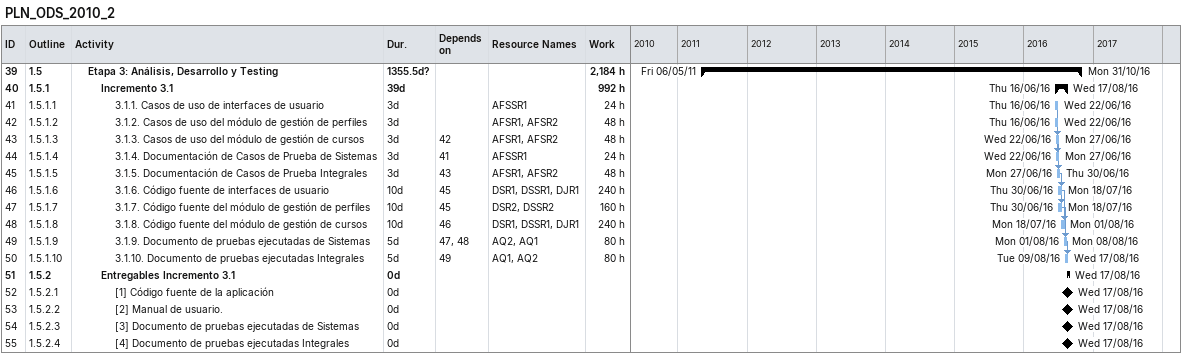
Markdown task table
PLN_ODS_2010_2

| ID | WBS | Task | Duration | Start | Finish | Predecessors | Resources | Work (h) |
|---|---|---|---|---|---|---|---|---|
| 39 | 1.5 | **Etapa 3: Análisis, Desarrollo y Testing** | 1355.5d? | 2011-05-06 | 2016-10-31 |  |  | 2184 |
| 40 | 1.5.1 | **Incremento 3.1** | 39d | 2016-06-16 | 2016-08-17 |  |  | 992 |
| 41 | 1.5.1.1 | 3.1.1. Casos de uso de interfaces de usuario | 3d | 2016-06-16 | 2016-06-22 |  | AFSSR1 | 24 |
| 42 | 1.5.1.2 | 3.1.2. Casos de uso del módulo de gestión de perfiles | 3d | 2016-06-16 | 2016-06-22 |  | AFSR1, AFSR2 | 48 |
| 43 | 1.5.1.3 | 3.1.3. Casos de uso del módulo de gestión de cursos | 3d | 2016-06-22 | 2016-06-27 | 42 | AFSR1, AFSR2 | 48 |
| 44 | 1.5.1.4 | 3.1.4. Documentación de Casos de Prueba de Sistemas | 3d | 2016-06-22 | 2016-06-27 | 41 | AFSSR1 | 24 |
| 45 | 1.5.1.5 | 3.1.5. Documentación de Casos de Prueba Integrales | 3d | 2016-06-27 | 2016-06-30 | 43 | AFSR1, AFSR2 | 48 |
| 46 | 1.5.1.6 | 3.1.6. Código fuente de interfaces de usuario | 10d | 2016-06-30 | 2016-07-18 | 45 | DSR1, DSSR1, DJR1 | 240 |
| 47 | 1.5.1.7 | 3.1.7. Código fuente del módulo de gestión de perfiles | 10d | 2016-06-30 | 2016-07-18 | 45 | DSR2, DSSR2 | 160 |
| 48 | 1.5.1.8 | 3.1.8. Código fuente del módulo de gestión de cursos | 10d | 2016-07-18 | 2016-08-01 | 46 | DSR1, DSSR1, DJR1 | 240 |
| 49 | 1.5.1.9 | 3.1.9. Documento de pruebas ejecutadas de Sistemas | 5d | 2016-08-01 | 2016-08-08 | 47, 48 | AQ2, AQ1 | 80 |
| 50 | 1.5.1.10 | 3.1.10. Documento de pruebas ejecutadas Integrales | 5d | 2016-08-09 | 2016-08-17 | 49 | AQ1, AQ2 | 80 |
| 51 | 1.5.2 | **Entregables Incremento 3.1** | 0d | 2016-08-17 | 2016-08-17 |  |  |  |
| 52 | 1.5.2.1 | [1] Código fuente de la aplicación | 0d | 2016-08-17 | 2016-08-17 |  |  |  |
| 53 | 1.5.2.2 | [2] Manual de usuario. | 0d | 2016-08-17 | 2016-08-17 |  |  |  |
| 54 | 1.5.2.3 | [3] Documento de pruebas ejecutadas de Sistemas | 0d | 2016-08-17 | 2016-08-17 |  |  |  |
| 55 | 1.5.2.4 | [4] Documento de pruebas ejecutadas Integrales | 0d | 2016-08-17 | 2016-08-17 |  |  |  |
